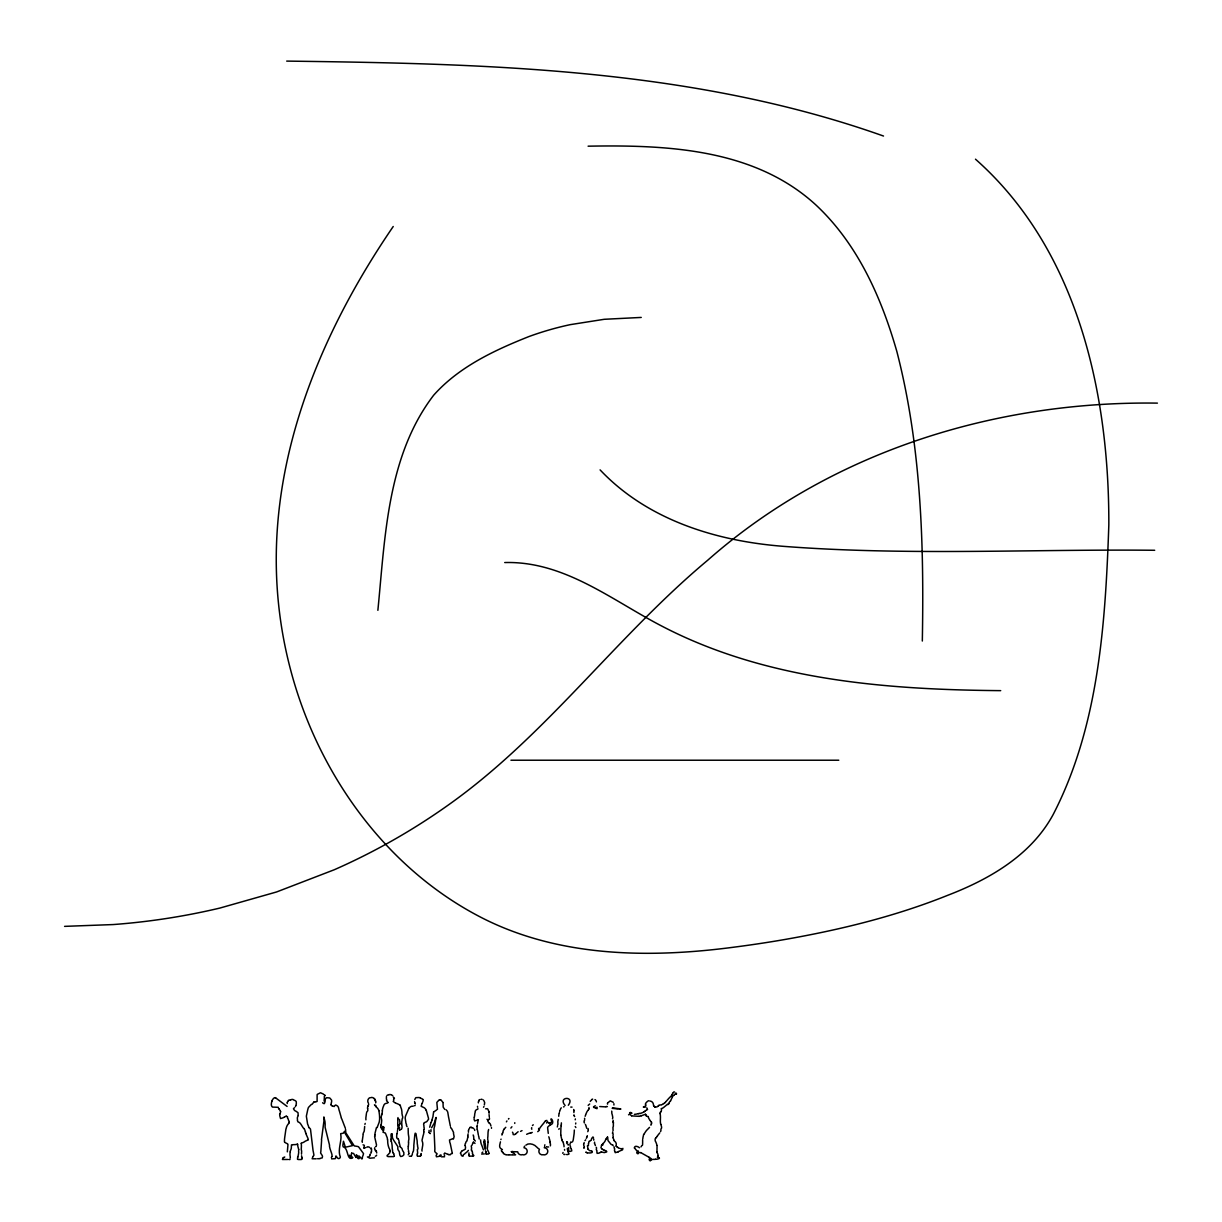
<?xml version="1.0" encoding="UTF-8"?>
<svg xmlns="http://www.w3.org/2000/svg" width="1222" height="1222" viewBox="0 0 1222 1222"><rect width="100%" height="100%" fill="white"/><g stroke="black" fill="none" stroke-linecap="round" stroke-linejoin="round"><path stroke-width="1.5" d="M469.095 1155.783L468.897 1154.973M468.958 1154.53L468.912 1153.721A4.919 4.919 0 0 1 468.927 1153.232L468.943 1152.926M583.627 1144.189L583.734 1145.075A2.856 2.856 0 0 0 584.009 1146.007M922.32 641.031C924.092 544.034 921.235 445.862 896.841 351.462C881.352 297.42 857.615 243.911 815.884 204.945C754.524 148.58 666.937 144.776 588.103 146.182M297.526 1159.418L297.526 1158.838A1.558 1.558 0 0 1 297.603 1158.196M430.954 1129.678L430.969 1129.831A1.65 1.65 0 0 1 430.755 1131.114L430.969 1131.725M301.987 1158.196L301.987 1158.135A2.032 2.032 0 0 1 301.88 1158.945L301.865 1158.93M676.56 1093.934L676.53 1093.782A5.85 5.85 0 0 0 675.888 1092.911L675.888 1092.896M450.185 1154.454L451.957 1153.446M489.09 1153.217L488.632 1151.995A2.169 2.169 0 0 1 488.189 1151.307L488.143 1151.032A3.559 3.559 0 0 0 487.777 1150.177L487.731 1150.146A1.741 1.741 0 0 1 487.425 1149.551M660.888 1128.914L660.934 1129.388A4.155 4.155 0 0 1 660.552 1131.603M289.11 1122.346L289.11 1122.27A2.062 2.062 0 0 1 288.866 1123.446M432.053 1120.07L431.229 1122.285M473.724 1139.209L474.35 1139.927M560.73 1134.978L560.898 1128.15A19.124 19.124 0 0 1 560.959 1127.432L561.142 1125.89M295.968 1105.207L296.427 1103.68M352.669 1157.646L351.264 1156.043L351.524 1153.339M382.043 1113.838L382.287 1112.035A8.585 8.585 0 0 0 382.349 1111.18L382.379 1110.706M641.718 1145.808L640.985 1146.893M468.423 1132.244L468.454 1130.564M474.029 1119.153L474.61 1120.696M487.99 1141.928L488.006 1141.149A8.386 8.386 0 0 0 487.975 1140.447A2.566 2.566 0 0 0 487.822 1139.744L487.761 1139.591M386.748 1099.663L386.732 1099.739A1.543 1.543 0 0 0 386.61 1100.762M650.959 1125.218L650.975 1124.851A1.894 1.894 0 0 1 651.189 1123.98M383.509 1127.753L383.509 1127.646A5.881 5.881 0 0 0 383.494 1127.081M487.975 1142.28L487.96 1143.059A14.756 14.756 0 0 1 487.883 1143.853L487.349 1148.665M562.762 1153.339L563.052 1152.514M301.513 1154.148L301.62 1151.491M550.45 1143.792L550.496 1144.403M568.734 1153.828L568.429 1152.59M383.479 1126.699L383.968 1127.677A5.866 5.866 0 0 0 383.861 1128.196L383.815 1128.807A8.661 8.661 0 0 1 383.341 1131.144A1.833 1.833 0 0 0 383.158 1132.259M443.998 1153.965L444.64 1153.278M502.639 1132.748L503.311 1130.762M501.937 1135.07L501.952 1134.642A1.634 1.634 0 0 1 502.242 1133.604M619.035 1108.675L612.497 1107.926M396.615 1136.613L396.814 1134.551A3.758 3.758 0 0 1 396.845 1133.97M649.508 1127.387L648.011 1128.945A21.629 21.629 0 0 0 645.98 1131.114L645.751 1131.48A31.405 31.405 0 0 0 644.697 1133.084L644.193 1133.894M584.299 1146.908L584.299 1146.878A5.194 5.194 0 0 0 584.299 1147.58M406.468 1124.882L406.452 1124.668A1.802 1.802 0 0 0 406.346 1124.087A5.148 5.148 0 0 1 405.887 1122.881A10.708 10.708 0 0 1 405.811 1122.193L405.796 1122.025A9.012 9.012 0 0 0 405.643 1121.139L405.185 1118.115A8.142 8.142 0 0 1 405.796 1115.442L408.866 1108.339M398.555 1128.334L398.815 1127.005A2.887 2.887 0 0 0 398.83 1126.256L399.014 1125.493M324.395 1096.439L325.021 1095.492M441.386 1155.202L440.394 1155.172M363.087 1135.192L362.247 1140.89M370.19 1154.118L370.19 1154.148A2.169 2.169 0 0 1 370.083 1154.744L370.052 1154.729M377.873 610.328C385.113 537.298 387.145 455.989 433.673 395.21C458.846 366.906 494.238 350.332 528.851 336.585A305.851 305.851 0 0 1 570.231 324.655L604.279 319.293L641.245 317.43M344.558 1131.282L343.535 1132.886A4.262 4.262 0 0 1 343.183 1133.237L340.694 1133.649L340.953 1136.277A2.123 2.123 0 0 0 341.045 1136.949C340.831 1143.593 337.761 1150.956 340.327 1156.883A2.902 2.902 0 0 1 340.113 1157.799C336.905 1161.297 335.79 1151.903 335.607 1158.212M397.624 1129.464L397.639 1129.388A5.331 5.331 0 0 0 397.654 1128.67L397.654 1128.67M613.383 1122.942L613.368 1123.003A7.225 7.225 0 0 0 613.337 1123.69L613.352 1125.493A2.475 2.475 0 0 1 612.955 1127.188L613.077 1130.717M397.456 1130.625L397.425 1130.854A3.055 3.055 0 0 0 397.44 1131.603M569.956 1143.899L569.926 1144.281A7.408 7.408 0 0 0 570.078 1145.442A2.536 2.536 0 0 0 570.231 1145.976A3.498 3.498 0 0 1 570.552 1147.122A2.856 2.856 0 0 0 571.132 1148.817L571.254 1148.894M618.286 1151.598L622.563 1149.856L622.899 1148.344M472.471 1153.828L472.471 1152.438A7.378 7.378 0 0 0 472.364 1151.827M381.218 1124.622L381.203 1124.698A4.155 4.155 0 0 1 381.34 1123.935L381.661 1121.002A33.254 33.254 0 0 1 381.692 1120.1L381.31 1118.191M367.028 1147.091L367.043 1146.939A3.559 3.559 0 0 1 368.998 1147.061L369.624 1147.458M298.107 1115.839L298.076 1116.022A1.665 1.665 0 0 1 297.801 1116.541L297.771 1116.587A3.147 3.147 0 0 0 297.358 1118.39L297.481 1119.81A2.047 2.047 0 0 1 297.389 1120.467L297.969 1121.903A5.743 5.743 0 0 1 298.81 1122.239L299.268 1122.468A3.101 3.101 0 0 1 299.97 1123.018L300.872 1124.148A33.284 33.284 0 0 1 301.635 1125.37L303.071 1127.646A7.271 7.271 0 0 0 303.759 1128.425L303.988 1128.654M638.648 1152.972C638.006 1155.416 634.966 1151.506 638.144 1151.735M642.803 1138.889L642.833 1138.522A12.923 12.923 0 0 1 643.154 1136.659L643.291 1136.155A6.645 6.645 0 0 0 643.444 1135.391L643.459 1135.314A2.047 2.047 0 0 1 643.795 1134.352L643.872 1134.337M564.014 1146.755L564.029 1146.542A4.384 4.384 0 0 0 563.907 1145.274L563.128 1142.005M393.56 1099.769L393.744 1100.594M341.274 1117.656L339.548 1111.562A28.228 28.228 0 0 1 339.12 1110.248L338.769 1108.797A5.606 5.606 0 0 1 338.647 1108.232L338.586 1107.987A3.972 3.972 0 0 0 338.311 1107.193A2.734 2.734 0 0 0 337.99 1106.643L337.791 1106.384A3.712 3.712 0 0 0 337.394 1105.91L335.806 1105.024A2.612 2.612 0 0 0 335.195 1105.268L334.11 1106.536A7.974 7.974 0 0 0 333.132 1106.154A11.365 11.365 0 0 0 332.628 1106.002L332.445 1105.956M290.149 1158.196L290.225 1157.921A3.574 3.574 0 0 0 290.164 1156.318L290.164 1156.165A8.264 8.264 0 0 1 290.24 1152.27L290.301 1151.964M399.655 1127.478L398.662 1128.532M408.285 1146.267L408.423 1145.136A15.443 15.443 0 0 0 408.56 1143.028L408.53 1142.264M561.356 1124.209L561.356 1122.85M561.326 1124.515L561.173 1125.752M331.025 1104.23L331.376 1102.763M594.579 1142.142L594.488 1143.578M465.475 1149.062L464.604 1149.505A2.963 2.963 0 0 1 463.978 1149.933L462.038 1150.91M363.026 1134.337L363.102 1133.833A3.086 3.086 0 0 1 363.362 1132.977L363.728 1132.259A14.863 14.863 0 0 0 364.263 1130.961L364.675 1126.455M422.048 1151.109L421.865 1149.826A4.689 4.689 0 0 0 422.155 1148.787L422.384 1147.29A28.488 28.488 0 0 1 422.491 1146.603L422.583 1146.175A9.577 9.577 0 0 0 422.613 1142.417L422.094 1140.783A5.698 5.698 0 0 1 422.064 1140.05L423.118 1135.62A10.754 10.754 0 0 0 423.835 1131.923M474.503 1116.251L474.335 1117.183M391.116 1139.103L391.086 1139.332A4.613 4.613 0 0 0 391.132 1141.195M364.003 1147.58L364.37 1145.365L363.071 1144.831M477.588 1123.446L477.787 1122.208A15.794 15.794 0 0 1 478.077 1120.895L478.138 1120.681M575.379 1118.94L575.211 1119.81M661.56 1128.181L661.576 1128.043A6.293 6.293 0 0 0 661.423 1126.317L661.362 1126.073A23.951 23.951 0 0 0 661.071 1125.034L660.858 1124.362M588.79 1143.059L588.805 1142.662A3.773 3.773 0 0 1 589.096 1141.256M382.012 1114.174L380.989 1117.336M561.265 1107.835L560.409 1109.102A2.2 2.2 0 0 1 560.226 1109.836L560.027 1110.126M475.343 1111.394L475.312 1111.592A8.6 8.6 0 0 1 475.114 1112.494L474.93 1113.105A9.211 9.211 0 0 0 474.686 1114.632L474.625 1115.197A13.702 13.702 0 0 1 474.564 1115.808M351.585 1153.003L353.616 1153.492L355.342 1156.455M358.871 1155.844L359.665 1156.852M489.487 1119.077L489.411 1117.977M500.455 1141.837L499.844 1144.479A7.622 7.622 0 0 0 499.661 1146.175A3.101 3.101 0 0 0 501.005 1148.711A4.002 4.002 0 0 0 502.395 1149.597L501.662 1149.627M381.142 1125.157L381.157 1125.111A3.192 3.192 0 0 1 381.035 1125.615L381.004 1125.691A2.398 2.398 0 0 0 380.76 1127.02M371.427 1151.552L371.305 1152.27M489.044 1113.288L489.09 1113.043A2.918 2.918 0 0 0 489.09 1112.112M368.662 1104.077L368.494 1104.932A4.873 4.873 0 0 1 368.265 1105.635L368.082 1106.017M393.728 1153.736L392.965 1152.804M467.736 1137.499L467.675 1137.774A6.446 6.446 0 0 1 467.384 1138.904L466.941 1141.058M364.935 1124.393L364.996 1124.133A4.14 4.14 0 0 1 365.195 1123.461L365.225 1123.4M397.135 1132.733L397.089 1132.947A9.165 9.165 0 0 1 396.936 1133.649L396.921 1133.695M473.571 1135.941L473.143 1134.994M412.7 1152.682L412.868 1151.964A1.604 1.604 0 0 0 413.173 1151.582L413.403 1151.032A5.499 5.499 0 0 0 413.555 1150.284L413.846 1146.755A8.172 8.172 0 0 0 413.8 1145.594L414.823 1134.719A13.534 13.534 0 0 0 415.083 1133.756A19.124 19.124 0 0 1 415.22 1133.176L415.923 1133.573A8.478 8.478 0 0 1 416.152 1134.535A7.363 7.363 0 0 1 416.259 1135.543L416.839 1139.148A12.205 12.205 0 0 1 417.191 1141.867L417.237 1143.288A7.897 7.897 0 0 0 417.328 1144.036L417.42 1144.617A10.54 10.54 0 0 1 417.573 1145.564L417.588 1145.915A10.158 10.158 0 0 0 417.634 1146.435A3.559 3.559 0 0 0 417.741 1146.954L418 1147.993A1.711 1.711 0 0 1 417.71 1149.199L417.588 1149.352M374.742 1147.733L374.574 1148.634A11.41 11.41 0 0 0 375.368 1150.589L375.414 1150.62M435.597 1118.542L434.665 1122.086A9.333 9.333 0 0 0 434.36 1122.758A3.758 3.758 0 0 0 434.177 1123.323L431.58 1127.769M559.218 1128.486L558.836 1129.357M324.838 1101.938L324.792 1102.916M298.168 1115.304L298.015 1112.677L296.03 1111.241A4.689 4.689 0 0 1 294.991 1110.752A10.509 10.509 0 0 1 294.258 1110.05L293.463 1108.751L294.441 1107.728M587.064 1136.567L587.079 1136.506A4.43 4.43 0 0 1 587.263 1135.834L587.339 1135.681M322.608 1102.748L323.463 1103.466M421.086 1155.386L420.337 1156.18M400.22 1146.511L399.563 1144.098A8.447 8.447 0 0 1 399.395 1143.181L399.35 1142.891M488.479 1130.228L488.495 1130.182A4.72 4.72 0 0 0 488.601 1129.479M453.362 1138.996L453.729 1138.156A7.149 7.149 0 0 0 453.866 1137.636L454.141 1136.368A2.933 2.933 0 0 0 453.927 1135.696L453.499 1133.405A36.186 36.186 0 0 0 453.545 1132.427L451.605 1128.578M397.837 1118.833L397.868 1118.665A3.513 3.513 0 0 0 397.96 1117.672L397.929 1117.58M474.121 1118.054L474.304 1117.29M503.403 1130.319L504.09 1129.296M429.716 1127.219L430.343 1124.897A7.439 7.439 0 0 1 430.572 1123.95L431.152 1122.468M642.451 1145.258L642.497 1145.09A8.34 8.34 0 0 0 642.619 1143.624L642.65 1141.226A26.747 26.747 0 0 0 642.635 1140.6L642.604 1139.882M488.403 1130.533L488.265 1131.053A7.546 7.546 0 0 0 488.052 1132.366L487.899 1136.216A11.441 11.441 0 0 1 487.822 1136.857L487.777 1137.178A4.308 4.308 0 0 0 487.746 1138.033L487.777 1138.507M532.456 1125.523L533.235 1124.79M477.466 1106.338L477.649 1107.269M468.515 1130.396L468.53 1130.289A8.539 8.539 0 0 1 468.759 1129.647L468.881 1129.327A8.493 8.493 0 0 0 469.019 1128.884L469.676 1128.349M331.33 1157.677L331.895 1156.638M484.355 1104.932L484.508 1103.573A1.696 1.696 0 0 0 484.645 1102.534A2.123 2.123 0 0 1 484.447 1101.984L484.156 1101.221A4.628 4.628 0 0 1 483.897 1100.823L483.897 1100.823A3.422 3.422 0 0 0 483.27 1099.983L483.133 1099.892M546.662 1123.049L546.677 1122.987A2.505 2.505 0 0 1 547.181 1121.979L547.624 1121.735M271.849 1101.312L271.727 1101.755A12.617 12.617 0 0 0 271.315 1104.627L271.391 1105.116A2.979 2.979 0 0 0 272.491 1107.086L278.295 1107.3M453.087 1138.568L449.497 1140.004L449.757 1142.142A4.124 4.124 0 0 0 450.2 1143.303L452.354 1153.492M539.895 1128.227L540.216 1127.555A24.776 24.776 0 0 1 540.674 1126.944L542.476 1124.637A12.388 12.388 0 0 1 543.087 1123.919L543.148 1123.873A6.034 6.034 0 0 0 543.729 1123.155A4.919 4.919 0 0 1 544.202 1122.514L545.333 1120.925M477.359 1125.08L477.39 1125.004A5.407 5.407 0 0 0 477.13 1126.44M428.983 1132.198L428.998 1132.152A8.661 8.661 0 0 0 429.075 1130.671L429.09 1130.411M313.076 1156.394L312.129 1158.762L316.208 1158.807M575.654 1123.965L575.715 1123.476A1.741 1.741 0 0 1 575.791 1122.987M282.603 1158.227L283.504 1157.478M612.497 1118.695L612.573 1118.451A3.101 3.101 0 0 0 612.757 1117.198L612.421 1115.533A9.302 9.302 0 0 0 612.176 1114.525L611.993 1113.929A4.048 4.048 0 0 1 611.779 1112.371L611.825 1112.295A2.475 2.475 0 0 0 611.672 1111.119M417.389 1153.828L417.466 1153.583A3.009 3.009 0 0 0 417.634 1152.881L417.344 1149.673M301.788 1159.143L301.376 1159.495A7.393 7.393 0 0 1 300.765 1159.525L298.321 1159.541M606.158 1139.209L606.249 1138.95A4.094 4.094 0 0 1 607.517 1137.025M483.943 1106.567L483.53 1107.254M550.419 1144.708L550.419 1145.854M674.422 1094.881L672.757 1096.103M588.424 1143.395L588.424 1145.151M421.269 1105.895L421.407 1105.498A5.759 5.759 0 0 0 421.636 1104.703L421.682 1104.459A4.659 4.659 0 0 1 421.85 1103.817M278.433 1108.155L278.967 1108.98M319.965 1158.685L317.552 1158.731M472.868 1143.12L473.25 1142.173M587.767 1131.694L587.965 1131.221A3.055 3.055 0 0 0 588.225 1130.213M613.872 1103.665L613.933 1105.009M468.393 1150.376L467.14 1151.827A10.479 10.479 0 0 0 466.514 1152.285L465.888 1152.789A7.561 7.561 0 0 0 465.17 1153.385L464.375 1154.133A2.245 2.245 0 0 1 463.871 1154.393L463.275 1154.805M325.556 1098.807L326.259 1097.875A2.597 2.597 0 0 0 326.717 1097.707L329.436 1097.936A2.2 2.2 0 0 1 329.94 1098.15L331.483 1099.968A3.376 3.376 0 0 1 331.636 1100.64A6.843 6.843 0 0 1 331.498 1102.397M287.903 1101.282L287.949 1101.19A3.131 3.131 0 0 1 288.652 1100.212L289.889 1100.09M601.01 1147.107L600.918 1147.259A4.552 4.552 0 0 0 602.095 1149.199M471.341 1150.024L471.539 1148.39A3.299 3.299 0 0 0 471.539 1147.534L471.371 1146.74A6.538 6.538 0 0 1 471.264 1145.9M423.774 1123.537L423.622 1124.744A5.102 5.102 0 0 0 423.897 1125.386L423.958 1127.31A2.581 2.581 0 0 1 424.233 1127.952L424.034 1129.54M559.309 1112.952L559.325 1112.906A4.812 4.812 0 0 0 559.004 1114.128A8.417 8.417 0 0 0 558.76 1116.297M538.52 1129.036L538.597 1128.884A1.68 1.68 0 0 0 538.78 1128.334M671.779 1095.309L670.893 1096.348M588.057 1129.586L588.149 1128.532M672.451 1096.806L672.497 1096.714A22.088 22.088 0 0 0 671.993 1097.83L670.527 1100.854M504.38 1128.899L504.396 1128.868A1.619 1.619 0 0 1 504.121 1129.327M557.522 1125.37L557.538 1125.34A4.552 4.552 0 0 0 557.874 1124.469A5.514 5.514 0 0 0 557.904 1123.308L557.858 1122.59A4.613 4.613 0 0 1 557.874 1121.246L558.164 1119.932A2.169 2.169 0 0 0 558.21 1119.383M367.41 1156.913L369.823 1158.181A5.728 5.728 0 0 0 370.862 1158.151L371.289 1158.074A10.265 10.265 0 0 1 371.763 1158.013L374.497 1157.814M375.643 1102.855L375.673 1102.809A2.001 2.001 0 0 0 375.505 1100.915M422.048 1103.39L422.216 1103.099A1.894 1.894 0 0 0 422.583 1102.061M665.364 1102.443L664.401 1103.206M489.38 1119.337L488.204 1119.871M295.373 1106.689L295.556 1106.307A1.68 1.68 0 0 1 295.831 1105.65M485.714 1153.95L485.852 1153.461A3.009 3.009 0 0 0 485.898 1152.758L485.791 1152.178M584.177 1147.687L584.162 1147.718A1.573 1.573 0 0 1 583.795 1148.237M672.528 1093.705L672.36 1093.98A12.8 12.8 0 0 0 672.039 1094.545A2.52 2.52 0 0 0 671.825 1095.141M287.75 1101.572L287.231 1102.366M399.869 1123.935L399.67 1124.194A2.597 2.597 0 0 0 399.151 1124.958M320.103 1158.38L322.226 1157.876L322.486 1156.531A4.155 4.155 0 0 0 322.226 1155.523L320.622 1153.049A6.645 6.645 0 0 1 320.836 1151.674L321.615 1140.187A2.352 2.352 0 0 1 321.478 1139.729L323.876 1121.491A3.254 3.254 0 0 0 324.013 1120.589L323.845 1116.939L324.976 1121.643A58.687 58.687 0 0 1 325.159 1124.515L325.083 1126.806A3.086 3.086 0 0 0 325.189 1127.601L329.573 1145.35A2.047 2.047 0 0 0 329.528 1146.511C330.001 1150.116 332.231 1153.431 332.109 1156.287M362.903 1155.905L363.545 1153.644L358.489 1146.725A9.104 9.104 0 0 0 357.771 1146.511L356.06 1146.205A7.149 7.149 0 0 0 355.495 1146.114A16.436 16.436 0 0 1 354.792 1146.022A12.984 12.984 0 0 1 354.243 1145.931L345.826 1132.763L345.536 1129.265M324.823 1100.442L324.884 1101.496M629.269 1114.556L628.551 1114.785M393.224 226.498C323.54 328.351 272.216 448.825 276.508 574.264A430.251 430.251 0 0 0 290.378 668.984C317.735 773.725 386.61 870.171 484.554 919.158C561.585 957.406 650.639 958.201 734.178 947.142A1181.705 1181.705 0 0 0 781.881 940.008C838.429 930.232 894.596 916.668 947.936 895.222C989.667 879.137 1031.185 855.14 1053.165 814.539C1098.929 725.944 1105.421 622.869 1108.828 524.971C1109.209 393.392 1077.972 249.914 975.477 159.181M510.888 1128.089L511.193 1127.631A2.979 2.979 0 0 1 511.942 1126.806M568.322 1105.268C575.394 1095.691 557.369 1096.516 565.114 1105.482M505.771 1127.31L504.579 1128.578M588.149 1105.375L589.691 1104.016M472.67 1143.502L472.043 1145.182M572.385 1141.959L572.415 1141.913A7.133 7.133 0 0 0 573.317 1139.362L574.004 1134.52A26.319 26.319 0 0 0 574.172 1132.931L574.279 1131.312A16.466 16.466 0 0 0 574.309 1130.274L574.309 1130.029M657.176 1136.353L658.291 1134.703A5.255 5.255 0 0 1 658.841 1134.062A3.926 3.926 0 0 0 659.483 1133.252L659.697 1132.916M324.105 1101.083L324.349 1097.799A6.981 6.981 0 0 1 324.365 1096.882M424.049 1122.865L425.592 1122.086A8.86 8.86 0 0 0 426.05 1121.964L426.341 1121.857A2.123 2.123 0 0 0 426.814 1121.567L428.601 1119.153L428.326 1117.595A5.194 5.194 0 0 1 428.143 1117.015L426.677 1111.715A27.342 27.342 0 0 0 426.447 1110.92L426.264 1110.386M588.133 1110.111L589.08 1108.782M668.678 1103.359L669.091 1102.718A6.92 6.92 0 0 1 669.824 1101.664L669.931 1101.587A5.025 5.025 0 0 0 670.542 1100.854M377.124 1127.601L379.049 1122.575A9.547 9.547 0 0 0 379.339 1121.414A16.344 16.344 0 0 0 379.462 1120.528L379.538 1119.963A17.001 17.001 0 0 0 379.614 1117.656L379.507 1115.472A18.437 18.437 0 0 0 379.385 1114.159L379.171 1112.616A11.487 11.487 0 0 1 379.019 1110.997M593.785 1139.225L593.739 1140.141M508.856 1118.542L508.871 1118.512A1.65 1.65 0 0 1 508.444 1118.94L508.428 1118.924M399.609 1129.296L399.457 1130.151M545.623 1120.711L546.967 1120.437M591.692 1099.754L591.616 1099.861A3.788 3.788 0 0 1 590.959 1100.564A2.795 2.795 0 0 0 590.257 1101.404M313.321 1156.058L313.58 1155.722A6.202 6.202 0 0 0 313.947 1155.141L313.229 1151.307A4.796 4.796 0 0 1 313.046 1150.498L310.602 1130.106A23.844 23.844 0 0 1 310.449 1129.082L309.899 1128.349A5.591 5.591 0 0 1 309.197 1127.967L308.815 1127.524M661.01 1111.76L661.133 1111.531A4.155 4.155 0 0 0 661.408 1110.386A6.141 6.141 0 0 0 661.453 1109.347L661.362 1108.843M587.843 1110.508L587.599 1110.813A7.683 7.683 0 0 0 586.606 1112.494L586.056 1113.761A4.078 4.078 0 0 1 585.766 1114.311M657.558 1156.959L657.604 1156.898A1.787 1.787 0 0 0 658.184 1155.813M386.442 1096.455L386.381 1099.158M608.098 1102.595L610.267 1100.885L613.307 1102.32M435.628 1118.42L436.101 1117.458L434.635 1126.256A13.579 13.579 0 0 0 433.993 1128.884L434.879 1148.604A17.215 17.215 0 0 1 434.818 1149.81C433.581 1153.11 438.897 1153.415 436.544 1154.469M335.286 1158.67L331.62 1158.884M570.384 1142.891L570.46 1142.814A1.772 1.772 0 0 0 570.811 1141.913L571.377 1142.417M656.153 1137.636L655.847 1137.987A6.95 6.95 0 0 0 655.114 1138.98L655.221 1140.936A11.792 11.792 0 0 1 656.535 1143.884A4.842 4.842 0 0 1 656.81 1144.922L656.825 1145.228M584.971 1140.63L585.216 1140.386A3.559 3.559 0 0 0 585.689 1139.821M387.053 1095.416L388.184 1094.851M423.179 1101.083L422.98 1099.693M313.886 1101.984L315.704 1101.725M586.27 1138.278L586.331 1138.217A2.872 2.872 0 0 0 587.018 1136.888M518.082 1131.709L517.838 1131.984A2.75 2.75 0 0 1 517.318 1132.473L517.105 1132.626A3.055 3.055 0 0 0 516.417 1133.191L516.326 1133.344A2.352 2.352 0 0 1 515.44 1134.077M393.881 1098.532L393.973 1098.441A2.627 2.627 0 0 0 393.621 1099.479M382.654 1126.47L382.455 1126.653A3.972 3.972 0 0 0 382.257 1127.57L382.364 1128.303M362.277 1158.7L362.476 1156.577M401.274 1129.113L401.183 1129.189A5.667 5.667 0 0 1 400.679 1129.525L399.64 1130.151M389.818 1094.484L390.796 1094.637M675.262 1093.98L675.048 1094.118A1.986 1.986 0 0 0 674.452 1094.607M661.331 1108.675L662.08 1108.323A16.039 16.039 0 0 0 662.92 1107.942A3.88 3.88 0 0 0 663.439 1107.621L665.807 1105.681A38.294 38.294 0 0 0 666.448 1105.131L666.891 1104.734A4.109 4.109 0 0 1 667.548 1104.184M537.741 1131.664L538.826 1130.701A10.158 10.158 0 0 0 539.482 1130.06A12.312 12.312 0 0 0 539.314 1129.571L539.207 1129.097M673.353 1092.56L673.414 1092.499A3.055 3.055 0 0 0 672.879 1093.003M506.901 1120.956L506.427 1121.857M286.04 1116.098L285.979 1116.144A4.521 4.521 0 0 1 285.23 1116.633L284.543 1117.015M433.657 1111.73L433.062 1115.655A7.943 7.943 0 0 0 433.062 1116.221L432.878 1116.923A5.591 5.591 0 0 1 432.664 1117.565A2.933 2.933 0 0 0 432.466 1118.176L432.328 1118.833A2.902 2.902 0 0 1 432.069 1119.78M434.207 1111.623L436.651 1109.973M525.872 1145.151C528.668 1142.509 534.35 1144.189 536.58 1146.954A3.987 3.987 0 0 1 537.543 1147.886L539.452 1149.322A3.559 3.559 0 0 0 543.316 1154.759A3.559 3.559 0 0 0 547.746 1151.781A3.559 3.559 0 0 0 544.248 1147.748A1.711 1.711 0 0 0 544.615 1146.755L544.584 1146.648M591.738 1138.889L592.074 1137.804A1.68 1.68 0 0 0 592.838 1137.086M645.247 1110.966L645.43 1110.829A7.393 7.393 0 0 1 646.209 1110.279L646.301 1110.248M658.444 1105.818L658.032 1106.139A4.506 4.506 0 0 1 656.856 1106.888L655.909 1107.056A3.391 3.391 0 0 1 655.038 1107.163M612.619 1133.054L612.757 1132.534A5.438 5.438 0 0 0 612.665 1131.969M461.687 1151.216L460.358 1153.201M549.885 1125.004L547.563 1127.341M301.269 1143.212L301.895 1142.967A11.945 11.945 0 0 0 303.973 1142.081L304.843 1141.47A8.921 8.921 0 0 1 305.989 1140.859L306.875 1140.462A13.167 13.167 0 0 0 307.562 1140.111L307.791 1139.989M466.285 1141.44L465.735 1142.585A2.123 2.123 0 0 1 465.154 1143.914L464.986 1145.289M676.117 1094.27L675.415 1094.072M313.733 1102.183L312.221 1104.169A5.759 5.759 0 0 0 311.243 1104.551L308.54 1107.346A4.995 4.995 0 0 0 308.112 1108.4L307.623 1110.187A17.643 17.643 0 0 1 307.425 1111.195L306.478 1115.564A9.241 9.241 0 0 0 306.371 1116.297L307.577 1123.98A17.795 17.795 0 0 0 308.143 1125.279L308.769 1127.188M605.944 1106.888L599.742 1106.536M479.681 1099.571L479.528 1099.678A1.711 1.711 0 0 0 478.642 1100.716M646.621 1110.034L646.682 1109.988A2.215 2.215 0 0 1 647.553 1109.561M480.949 1099.342L481.987 1099.281M550.083 1125.004C556.041 1123.568 550.083 1115.992 551.03 1120.009A4.903 4.903 0 0 1 551.458 1120.269L551.825 1121.307A4.613 4.613 0 0 1 550.083 1123.232M616.224 1144.311L616.224 1143.502A3.361 3.361 0 0 1 615.995 1143.028L615.934 1142.845A3.422 3.422 0 0 0 614.956 1141.44L614.88 1141.455A2.307 2.307 0 0 1 613.918 1140.309M477.42 1109.209L477.603 1109.102A3.742 3.742 0 0 1 478.077 1108.843M297.557 1144.189L297.542 1144.204A4.369 4.369 0 0 1 296.824 1144.388M662.691 1104.214L662.553 1104.306A6.492 6.492 0 0 1 661.881 1104.673M664.294 1103.267L663.21 1103.909M477.115 1109.408L476.366 1109.836A2.169 2.169 0 0 0 475.343 1110.966M389.619 1094.637L388.611 1094.698M477.497 1120.131L474.93 1120.803M643.857 1112.035L643.688 1112.112A7.149 7.149 0 0 1 642.741 1112.555L641.871 1112.875A6.095 6.095 0 0 0 641.168 1113.181A2.383 2.383 0 0 1 639.977 1113.471M640.542 1152.652L639.534 1152.499M645.43 1114.235L645.277 1114.296A6.064 6.064 0 0 1 644.574 1114.586L641.351 1115.762M522.023 1130.625L521.886 1130.686A4.308 4.308 0 0 0 521.229 1131.007L521.152 1131.053A6.232 6.232 0 0 1 520.557 1131.389M651.219 1159.647L653.296 1159.357A8.035 8.035 0 0 0 654.488 1159.388A6.599 6.599 0 0 1 654.977 1159.342L655.542 1159.327M514.447 1134.719L515.424 1134.047M531.356 1132.748L531.478 1132.687A2.322 2.322 0 0 1 532.212 1132.458L532.257 1132.488M283.962 1117.29L283.962 1117.29A7.179 7.179 0 0 0 283 1117.809L280.541 1118.558L279.746 1115.717A3.559 3.559 0 0 0 279.731 1115.09A1.94 1.94 0 0 1 279.762 1114.113M482.003 1152.636L482.048 1152.621A1.986 1.986 0 0 0 482.797 1152.056M387.909 1102.824L387.802 1102.87A8.08 8.08 0 0 1 386.87 1103.191L385.51 1103.542A3.07 3.07 0 0 0 384.044 1104.825L383.036 1107.361A13.931 13.931 0 0 0 382.333 1110.706M370.48 1097.753L371.32 1097.493M411.463 1156.18L412.288 1154.591A3.437 3.437 0 0 1 412.41 1153.522M564.167 1106.674L563.495 1106.933M599.895 1152.835L599.59 1152.896A7.592 7.592 0 0 0 598.994 1153.033L597.94 1153.369M585.735 1152.193L585.842 1152.163A1.573 1.573 0 0 1 586.453 1152.438M383.005 1130.106L382.868 1130.06A7.531 7.531 0 0 1 381.951 1129.403L380.943 1127.494M287.659 1159.464L282.419 1159.495M603.515 1149.948L604.355 1149.902M638.403 1113.639L637.395 1113.884A15.382 15.382 0 0 1 635.486 1114.235L634.386 1114.357M473.036 1156.104L473.861 1155.584L472.578 1154.087M564.931 1154.393L565.007 1154.378A2.826 2.826 0 0 1 563.953 1154.454L563.8 1154.423M601.224 1152.224L601.957 1152.025A18.742 18.742 0 0 0 603.194 1152.377L603.867 1152.499A3.422 3.422 0 0 0 604.951 1152.514M601.27 1152.209L601.316 1152.193A3.727 3.727 0 0 1 600.292 1152.331L600.292 1152.315M643.52 1106.888L645.888 1105.91L645.705 1104.413M484.34 1153.904L481.651 1154.057M661.316 1104.841L660.903 1104.902A6.049 6.049 0 0 0 658.841 1105.345M413.128 1106.2L411.738 1106.292A2.001 2.001 0 0 0 411.203 1106.414L410.424 1106.857A6.66 6.66 0 0 0 408.805 1108.293M445.007 1153.171L447.817 1154.316M616.774 1152.315L617.37 1152.193A1.634 1.634 0 0 0 618.439 1151.781M415.144 1105.528L414.991 1105.574A9.73 9.73 0 0 0 414.273 1105.711M548.113 1122.514L548.968 1123.064M616.27 1152.422L615.796 1152.499A3.574 3.574 0 0 0 615.262 1152.697L614.712 1151.277M648.714 1100.732L648.47 1100.793A4.98 4.98 0 0 0 647.232 1101.633L646.942 1101.893A4.537 4.537 0 0 0 645.338 1104.337M660.827 1111.806L659.926 1112.662A8.417 8.417 0 0 0 660.033 1113.273L660.109 1113.654M296.824 1144.403L296.427 1144.464A18.498 18.498 0 0 1 294.869 1144.617L292.73 1144.693M511.972 1151.582L512.323 1151.521A1.711 1.711 0 0 1 512.766 1151.475M439.798 1099.8L440.424 1099.693M630.124 1112.432L631.01 1112.6M587.263 1146.068L588.5 1145.488M475.007 1143.425L473.571 1142.127M530.333 1133.054L530.394 1133.038A2.872 2.872 0 0 0 531.005 1132.916M550.007 1123.125L549.182 1123.049M351.524 1157.906L352.593 1157.784M355.709 1157.463C358.535 1157.967 354.38 1152.163 357.572 1156.119C356.03 1158.655 360.505 1159.907 358.932 1157.326M471.493 1150.223L471.768 1150.33A10.036 10.036 0 0 0 472.089 1151.109L472.272 1151.536M440.027 1155.233L439.966 1156.104M287.323 1151.857L287.964 1144.724M370.48 1148.39L370.556 1148.39A1.94 1.94 0 0 0 371.06 1148.344M469.217 1156.134L472.089 1156.104A10.815 10.815 0 0 1 472.777 1156.119M1157.417 403.123C995.151 400.816 830.471 451.819 707.752 560.195C616.636 636.234 546.601 735.033 449.482 804.183A646.453 646.453 0 0 1 334.248 869.759L276.554 891.968L219.929 908.053A680.761 680.761 0 0 1 113.111 924.565L64.583 926.368M645.185 1107.285L643.383 1107.132M638.999 1116.282L638.923 1116.282A13.778 13.778 0 0 1 638.22 1116.282L633.561 1116.007A4.216 4.216 0 0 0 632.981 1116.007L632.843 1116.007A3.773 3.773 0 0 1 631.56 1115.747M292.409 1144.693L291.462 1144.922L291.31 1148.176A5.881 5.881 0 0 1 290.928 1149.49L290.683 1150.116A9.104 9.104 0 0 0 290.164 1151.766L290.225 1151.796M444.564 1156.791L441.371 1156.806M450.322 1125.951L448.856 1118.436A6.706 6.706 0 0 0 448.673 1117.611A3.605 3.605 0 0 1 448.52 1116.816L447.695 1111.852M1154.698 550.282C1031.124 549.029 907.259 555.842 783.882 546.371C716.657 541.239 647.553 520.144 600.094 469.89M511.499 1151.613L511.193 1151.613A10.693 10.693 0 0 0 514.523 1153.568M510.949 760.221L838.781 760.221M486.784 1154.057L488.342 1154.057A2.704 2.704 0 0 0 488.876 1153.69M409.309 1156.226L411.295 1156.226M417.863 1156.211L420.139 1156.211M393.805 1156.592L388.795 1156.608A13.931 13.931 0 0 1 388.031 1156.577L387.13 1156.134A2.856 2.856 0 0 1 387.099 1155.554L388.718 1154.026A2.016 2.016 0 0 1 389.589 1153.094L390.276 1151.445M290.026 1159.541L288.743 1159.525M509.177 1154.882L511.865 1154.912M286.696 61.1C486.952 63.712 692.782 68.279 883.521 136.039M508.642 1154.882L507.405 1154.866A2.383 2.383 0 0 1 505.939 1154.683M512.721 1154.912L514.936 1154.912A3.254 3.254 0 0 0 515.531 1154.866L515.608 1154.698M485.592 1108.782L485.653 1108.782A2.673 2.673 0 0 1 486.295 1108.843M471.875 1127.784L473.204 1128.135A1.741 1.741 0 0 1 473.662 1128.532L473.846 1128.731M439.355 1099.678L436.819 1102.427L437.476 1109.393M361.743 1158.853L360.032 1157.127M489.228 1123.155L488.769 1122.85A15.015 15.015 0 0 0 487.914 1121.2A2.505 2.505 0 0 1 487.654 1120.711L487.654 1120.681M449.131 1154.622L450.2 1154.775M1000.711 690.644C885.935 689.682 766.438 680.303 662.782 626.596C612.405 600.659 564.503 560.867 504.717 562.548M570.766 1107.071L572.018 1107.132M484.095 1139.897L484.554 1139.897A4.674 4.674 0 0 1 484.722 1140.89L484.752 1141.119M620.547 1109.148L619.218 1109.041M605.15 1150.482L606.387 1150.91M290.194 1100.212L291.859 1099.418A6.904 6.904 0 0 0 292.333 1099.418L293.143 1099.54M620.364 1148.604L620.929 1148.665A1.955 1.955 0 0 0 621.799 1148.665M617.675 1108.889L612.237 1108.354M601.56 1145.167L601.377 1146.099M619.203 1108.721L620.134 1108.858A11.227 11.227 0 0 1 620.608 1108.934L620.776 1108.965M391.346 1094.79L392.72 1095.645M332.002 1105.864L331.33 1105.406A5.942 5.942 0 0 1 331.009 1105.039L330.658 1104.627M640.74 1152.59L648.867 1157.173M394.859 1102.733L393.148 1101.358M440.806 1099.754L443.021 1102.473M587.247 1152.789L587.37 1152.804A10.479 10.479 0 0 0 588.24 1152.896L589.126 1152.957A6.507 6.507 0 0 0 592.181 1152.407L592.151 1151.613M392.109 1133.97L392.323 1134.535A4.72 4.72 0 0 0 392.247 1135.681L392.354 1136.872A9.73 9.73 0 0 0 392.461 1137.636A3.941 3.941 0 0 0 392.674 1138.369L393.423 1139.79A15.367 15.367 0 0 0 393.683 1140.218L397.425 1145.976A2.276 2.276 0 0 1 397.898 1146.786L397.837 1147.565A11.38 11.38 0 0 0 397.776 1148.161L397.929 1149.444A2.49 2.49 0 0 0 398.204 1150.039L398.555 1150.544A7.439 7.439 0 0 1 398.83 1150.925A4.521 4.521 0 0 1 399.533 1153.125L399.563 1153.476A8.004 8.004 0 0 0 399.777 1154.79A18.238 18.238 0 0 0 399.93 1155.416L400.709 1156.516L402.191 1156.195A4.308 4.308 0 0 0 403.902 1154.668L403.825 1153.996A6.232 6.232 0 0 0 403.749 1152.453M655.038 1107.132L654.045 1106.078M612.008 1144.785L611.978 1144.77A3.009 3.009 0 0 1 610.878 1144.128L608.22 1140.829A2.368 2.368 0 0 1 607.96 1140.187L607.624 1137.147M430.327 1133.573L430.358 1133.588A1.818 1.818 0 0 1 429.869 1133.268L429.105 1132.672M474.747 1140.202L475.343 1141.027M279.181 1109.011L280.541 1111.44M301.62 1150.819L301.559 1150.803A8.417 8.417 0 0 1 301.269 1149.306L301.406 1146.358A24.73 24.73 0 0 0 301.284 1143.823A7.974 7.974 0 0 0 301.223 1143.364M315.933 1101.77L317.109 1101.45L317.109 1094.851A3.834 3.834 0 0 1 317.308 1094.347L320.485 1092.774L323.234 1093.98M571.453 1149.276L571.774 1150.895L570.216 1151.368A5.499 5.499 0 0 1 569.635 1151.46M589.814 1150.803L590.348 1150.834A6.156 6.156 0 0 1 591.524 1150.773L592.135 1151.353M595.45 1105.879L595.068 1105.91A5.789 5.789 0 0 0 593.495 1106.979L593.831 1107.315M588.317 1149.23L588.928 1150.101M376.468 1127.524L375.139 1132.763A9.715 9.715 0 0 0 374.955 1134.612L374.986 1134.749M489.564 1123.217L489.991 1123.598A5.973 5.973 0 0 1 490.312 1124.164A9.348 9.348 0 0 1 490.77 1125.386L490.954 1126.027M451.178 1128.395L450.551 1127.173M287.72 1143.868L286.956 1143.532A11.915 11.915 0 0 1 285.597 1142.83L285.306 1142.646A10.127 10.127 0 0 0 284.818 1142.356L284.757 1142.31M631.56 1115.762L631.132 1115.396A3.223 3.223 0 0 0 630.796 1115.075L630.216 1114.571M420.475 1098.074L422.812 1099.204M630.552 1112.982L630.567 1113.196A1.634 1.634 0 0 0 629.498 1113.211M402.405 1150.177L403.535 1152.056M653.694 1105.941L653.556 1105.62A3.254 3.254 0 0 0 653.51 1104.81L653.465 1104.749M650.654 1158.884C647.675 1157.249 649.798 1163.145 651.158 1159.831M614.299 1148.023L614.04 1146.786M421.254 1106.277L421.361 1106.353A11.624 11.624 0 0 0 422.018 1106.72L424.126 1107.682A5.331 5.331 0 0 1 426.218 1110.401M276.019 1098.166L275.958 1098.135A2.062 2.062 0 0 0 275.408 1097.875M287.414 1116.816L286.91 1116.496A4.17 4.17 0 0 1 286.452 1116.175M446.122 1109.79L447.359 1111.241M617.706 1147.366L617.767 1147.412A1.787 1.787 0 0 1 617.202 1147M602.37 1149.169L603.301 1149.795M647.416 1109.332L646.774 1107.804M293.57 1099.8L293.922 1100.029A5.071 5.071 0 0 0 294.548 1100.35A5.682 5.682 0 0 1 295.587 1100.869L295.678 1100.976A1.787 1.787 0 0 1 296.274 1101.832A2.368 2.368 0 0 1 296.304 1102.427A5.499 5.499 0 0 0 296.274 1103.023L296.289 1103.115M276.279 1098.334L287.094 1106.429M586.468 1152.422L586.514 1152.468A2.123 2.123 0 0 0 587.247 1152.804M397.608 1138.705L397.41 1138.568A3.742 3.742 0 0 1 396.951 1138.217L396.631 1137.102M376.315 1107.101L376.529 1107.254A8.539 8.539 0 0 1 378.087 1108.965L379.034 1110.676M617.935 1147.519L618.149 1147.702A2.215 2.215 0 0 0 618.592 1148.1L618.943 1148.206A3.192 3.192 0 0 1 619.707 1148.39M638.464 1151.399L638.51 1151.429A1.864 1.864 0 0 0 637.976 1151.17A5.652 5.652 0 0 1 634.844 1148.145M399.64 1104.856L398.036 1104.031A23.814 23.814 0 0 0 396.432 1103.374A3.559 3.559 0 0 1 395.623 1103.023L395.592 1102.962M408.988 1153.171L408.881 1152.972A13.625 13.625 0 0 1 408.53 1151.277M383.479 1132.336L384.35 1132.718A9.776 9.776 0 0 1 385.297 1133.038L385.877 1134.215A27.862 27.862 0 0 0 386.824 1136.781A5.866 5.866 0 0 1 387.298 1138.125L387.496 1139.668M513.286 1134.764L513.118 1134.001A4.827 4.827 0 0 0 513.072 1133.283L512.476 1132.183M351.004 1157.478L350.515 1156.302M596.214 1147.275L596.489 1147.702A4.17 4.17 0 0 1 596.397 1148.94L596.397 1149.016A2.047 2.047 0 0 0 596.321 1149.658M323.891 1094.545L324.884 1095.172M613.123 1145.625L613.062 1145.518A6.614 6.614 0 0 1 612.894 1144.922M651.097 1121.872L650.99 1121.765A2.536 2.536 0 0 1 650.715 1121.368L650.455 1121.002M613.016 1121.949L613.047 1121.979A1.802 1.802 0 0 1 613.52 1122.957M650.975 1158.609L650.578 1158.273A33.742 33.742 0 0 0 648.867 1157.173M589.187 1108.644L588.943 1107.453M486.478 1153.873L486.173 1152.804A2.154 2.154 0 0 0 486.081 1152.01A1.589 1.589 0 0 1 485.959 1151.445M400.144 1146.786L400.556 1147.153A8.615 8.615 0 0 1 401.916 1148.481L402.237 1149.306M502.257 1151.796L502.822 1152.377A5.652 5.652 0 0 1 503.342 1153.018L503.525 1153.293M502.441 1151.979L501.28 1150.681M394.462 1098.288L393.255 1097.005M351.294 1158.257L350.24 1157.371A3.865 3.865 0 0 0 349.966 1156.898L349.859 1156.715A1.543 1.543 0 0 1 349.645 1156.18L349.599 1155.966A12.617 12.617 0 0 1 349.523 1155.233L350.103 1155.432A3.391 3.391 0 0 0 350.347 1155.89M645.613 1114.281L645.644 1114.311A1.604 1.604 0 0 1 645.812 1114.892M544.875 1144.846L544.89 1144.861A1.665 1.665 0 0 0 544.676 1145.472M297.618 1144.189L297.801 1145.976A6.69 6.69 0 0 0 298 1146.969L298.687 1149.413M468.148 1133.848L467.659 1135.91M374.451 1104.78L375.093 1105.574M374.085 1098.578L374.1 1098.609A1.634 1.634 0 0 0 374.482 1098.945M597.13 1153.446L597.039 1152.697A1.68 1.68 0 0 1 596.947 1151.277L596.978 1151.048A2.627 2.627 0 0 0 596.596 1150.085L596.565 1149.963M460.572 1153.537L460.663 1153.66A3.086 3.086 0 0 1 460.969 1154.103L461.229 1154.927A1.772 1.772 0 0 0 462.939 1156.195L463.306 1155.584M375.414 1100.9L375.46 1100.961A2.49 2.49 0 0 1 374.94 1099.999L374.971 1099.892M659.406 1158.013L658.963 1157.692A8.783 8.783 0 0 0 658.383 1157.524L658.184 1157.478A1.772 1.772 0 0 1 657.39 1157.249M593.174 1137.3L593.235 1137.407A1.833 1.833 0 0 1 593.51 1138.018M616.041 1146.205L617.278 1146.939M546.448 1146.664L547.563 1147.046A2.139 2.139 0 0 1 548.632 1147M444.808 1109.423L443.51 1107.651A1.741 1.741 0 0 1 443.174 1106.888L443.036 1102.931M612.986 1135.406L613.23 1136.582A2.032 2.032 0 0 0 613.047 1137.529L613.139 1137.545M595.435 1145.564L595.404 1145.503A1.97 1.97 0 0 1 595.099 1144.204M440.027 1156.18L436.437 1156.791L436.117 1155.386M390.124 1151.155L390.154 1151.2A2.429 2.429 0 0 1 389.986 1150.589M382.853 1126.547L382.822 1127.478M387.557 1139.79L387.725 1140.981A11.242 11.242 0 0 0 387.802 1143.135A18.88 18.88 0 0 0 389.283 1148.695L389.451 1148.909A6.156 6.156 0 0 1 390.032 1150.589M548.739 1136.796L548.938 1137.178A3.238 3.238 0 0 1 549.213 1137.942L549.197 1138.079A7.271 7.271 0 0 0 549.35 1138.767L549.518 1139.393A4.338 4.338 0 0 0 549.701 1139.912A4.369 4.369 0 0 1 549.885 1140.859L549.915 1141.134A2.581 2.581 0 0 0 549.992 1141.638M287.476 1116.877L287.552 1117.351A2.077 2.077 0 0 0 287.689 1118.359A2.887 2.887 0 0 1 288.163 1118.97L288.346 1119.688A3.88 3.88 0 0 0 288.621 1120.513L288.789 1120.742A2.413 2.413 0 0 1 289.202 1121.949M414.945 1103.115L415.083 1103.39A15.932 15.932 0 0 1 415.373 1103.955M575.226 1126.531L575.531 1126.989A1.558 1.558 0 0 1 575.837 1127.524M287.231 1103.542L287.323 1102.565M648.225 1116.771L648.378 1117.259A6.629 6.629 0 0 0 648.775 1118.329A14.786 14.786 0 0 0 649.661 1119.795L649.86 1120.1A5.973 5.973 0 0 1 650.135 1120.543M448.107 1154.301L448.306 1154.653A4.063 4.063 0 0 0 448.78 1154.637M568.184 1152.056L568.062 1151.796A4.262 4.262 0 0 1 567.848 1151.17M658.062 1155.538L657.971 1154.882A3.101 3.101 0 0 0 657.833 1153.98L657.619 1153.675A5.667 5.667 0 0 1 656.825 1151.949M376.223 1151.353L376.498 1152.071A3.147 3.147 0 0 1 376.712 1152.988M391.254 1141.241L391.33 1141.455A11.67 11.67 0 0 1 391.819 1143.487L392.063 1145.213A24.516 24.516 0 0 1 392.17 1146.664L392.201 1147.84A11.731 11.731 0 0 0 392.354 1149.215L392.491 1149.902A10.524 10.524 0 0 1 392.629 1151.078L392.629 1151.307A5.224 5.224 0 0 0 392.797 1152.529M550.007 1141.623L550.022 1141.669A3.727 3.727 0 0 1 550.16 1142.188L550.175 1142.326M574.035 1110.951L573.882 1112.02A2.994 2.994 0 0 0 573.912 1112.585M473.51 1136.307L473.54 1136.384A4.308 4.308 0 0 1 473.724 1137.743L473.724 1138.721M586.743 1128.288L586.01 1125.951A5.407 5.407 0 0 0 585.369 1124.423M613.963 1140.294L613.811 1139.79A8.89 8.89 0 0 0 612.986 1137.804M483.408 1149.841L482.262 1146.572A72.77 72.77 0 0 0 481.59 1144.861L481.254 1144.036A12.785 12.785 0 0 1 480.597 1139.927M305.989 1133.604L305.469 1131.908M401.748 1125.095L401.794 1125.279A5.087 5.087 0 0 1 401.473 1129.22M485.134 1149.291L484.737 1147.702A48.208 48.208 0 0 1 484.279 1145.656L484.08 1144.54A9.639 9.639 0 0 1 484.019 1143.746L483.897 1142.203M414.777 1099.525L415.786 1097.677L419.115 1097.509A7.133 7.133 0 0 1 420.093 1097.891M387.252 1101.236L387.267 1101.297A1.65 1.65 0 0 0 387.573 1101.847A3.07 3.07 0 0 1 387.954 1102.351M561.921 1139.821L561.402 1137.881A15.718 15.718 0 0 1 560.913 1135.162M477.252 1129.54L477.466 1130.319A16.909 16.909 0 0 1 477.649 1131.083L478.199 1133.985A18.147 18.147 0 0 1 478.306 1134.81M485.791 1151.72L485.424 1150.834M301.727 1157.005L301.727 1156.974A4.445 4.445 0 0 1 301.605 1155.768M567.787 1150.91L567.741 1150.65A4.414 4.414 0 0 0 567.527 1149.933L567.497 1149.902A4.827 4.827 0 0 1 567.375 1148.741L567.344 1148.374M465.2 1145.686L465.414 1146.847A2.2 2.2 0 0 1 465.536 1147.412L465.49 1147.657A4.155 4.155 0 0 0 465.46 1148.161L465.475 1148.298M568.673 1151.261L568.688 1150.65A6.293 6.293 0 0 1 568.765 1149.963M374.589 1136.445L376.437 1144.617A6.568 6.568 0 0 1 376.513 1145.274L376.513 1145.304M479.238 1139.041L478.993 1137.682A14.206 14.206 0 0 0 478.52 1135.681M489.319 1116.908L489.304 1116.862A5.804 5.804 0 0 1 489.228 1116.129L489.212 1115.946A5.759 5.759 0 0 0 489.151 1115.212L489.136 1115.167A1.802 1.802 0 0 1 489.06 1114.586M341.35 1118.206L341.518 1118.527A23.187 23.187 0 0 0 341.855 1119.123L345.383 1128.334M376.116 1106.781A3.406 3.406 0 0 1 375.841 1105.818L375.826 1105.818M607.578 1104.153L607.563 1104.092A2.215 2.215 0 0 1 607.471 1103.145M402.649 1117.687L402.618 1117.244A1.573 1.573 0 0 0 402.389 1115.854L402.099 1114.204A3.574 3.574 0 0 1 401.962 1113.502L401.962 1112.494A10.219 10.219 0 0 0 401.839 1111.21L401.763 1110.645A11.915 11.915 0 0 0 401.427 1108.904L400.602 1106.75A3.819 3.819 0 0 0 399.777 1104.764M596.397 1101.877L596.382 1101.786A2.169 2.169 0 0 0 596.229 1101.236M489.075 1112.127L489.075 1112.081A3.972 3.972 0 0 0 488.693 1110.935L488.495 1110.63A7.378 7.378 0 0 1 488.128 1109.82L488.097 1109.775A1.543 1.543 0 0 0 486.998 1108.629M397.868 1124.484L397.792 1124.041A4.063 4.063 0 0 1 397.715 1123.507L397.761 1122.682A16.696 16.696 0 0 0 397.837 1122.071A8.676 8.676 0 0 0 397.792 1120.88L397.776 1120.467A6.003 6.003 0 0 1 397.807 1118.817M602.614 1144.77L602.629 1144.877A3.238 3.238 0 0 1 602.645 1143.624M614.483 1148.283L614.513 1148.451A2.307 2.307 0 0 1 614.544 1148.97M568.551 1147.595L568.704 1148.955M362.323 1142.31L362.292 1142.066A5.789 5.789 0 0 1 362.216 1141.195M399.395 1119.367L399.64 1120.757A3.07 3.07 0 0 1 399.808 1121.292L399.854 1121.933A11.884 11.884 0 0 0 399.915 1122.453L399.991 1123.11A1.787 1.787 0 0 1 399.976 1123.873M491.443 1127.585L491.458 1127.677A2.811 2.811 0 0 1 491.488 1128.303M371.335 1148.191L371.473 1149.459M547.67 1128.242L548.266 1133.359M401.656 1124.759L401.824 1123.064A16.314 16.314 0 0 1 401.733 1122.606A1.68 1.68 0 0 1 401.748 1121.827L402.069 1120.131A12.663 12.663 0 0 1 402.145 1119.031L402.175 1118.741A1.711 1.711 0 0 0 402.603 1118.099M367.669 1108.598L367.807 1110.019A1.894 1.894 0 0 1 367.761 1110.752L367.257 1111.394A4.292 4.292 0 0 0 366.539 1112.677M564.595 1150.192L564.533 1149.444M526.651 1134.291L528.271 1133.588A8.676 8.676 0 0 1 530.333 1133.1M298.703 1149.597L298.596 1151.689A6.156 6.156 0 0 1 298.687 1152.254A2.169 2.169 0 0 1 298.672 1152.728L298.519 1153.767A16.421 16.421 0 0 1 298.336 1154.851L298.107 1155.875A11.151 11.151 0 0 1 297.801 1156.959M351.325 1158.441C346.895 1159.174 348.209 1147.748 343.183 1146.862A6.034 6.034 0 0 1 342.863 1145.197L343.474 1141.256L345.2 1146.679A5.148 5.148 0 0 0 346.269 1147.03L352.486 1145.64L345.032 1133.176A5.255 5.255 0 0 1 344.787 1132.351L344.726 1131.709M421.116 1154.286L421.101 1154.057A6.217 6.217 0 0 1 421.071 1153.476M484.752 1141.165L484.798 1141.608A6.141 6.141 0 0 0 484.905 1142.234L485.165 1143.273A7.164 7.164 0 0 1 485.317 1144.25L485.638 1148.527M559.661 1111.669L559.661 1111.531A1.573 1.573 0 0 1 559.752 1110.966M656.947 1151.918L657.039 1146.862A8.004 8.004 0 0 0 656.993 1145.564M568.199 1145.014L568.215 1145.075A2.398 2.398 0 0 1 568.23 1144.372M478.367 1102.901L478.352 1102.565A1.97 1.97 0 0 1 478.535 1101.45M423.728 1129.754L423.79 1131.923M573.958 1110.538L573.958 1110.584A1.955 1.955 0 0 0 573.668 1109.5M471.753 1127.616L471.432 1127.173A1.757 1.757 0 0 0 469.844 1127.509M478.81 1100.762L478.81 1100.793A1.802 1.802 0 0 1 478.642 1101.511M408.148 1128.242L408.27 1133.13A20.453 20.453 0 0 0 408.484 1135.085L408.652 1136.093A13.503 13.503 0 0 1 408.82 1139.591L408.637 1140.386A11.609 11.609 0 0 0 408.499 1142.158M477.145 1126.577L477.16 1126.684A4.292 4.292 0 0 1 477.115 1127.28L477.084 1127.417A4.17 4.17 0 0 0 477.038 1128.471A5.743 5.743 0 0 0 477.145 1129.159M307.776 1139.989A2.337 2.337 0 0 0 308.219 1139.714L308.204 1139.225A13.885 13.885 0 0 0 307.425 1137.193L307.028 1136.307A23.844 23.844 0 0 1 305.974 1133.604M304.125 1128.578A11.273 11.273 0 0 1 305.378 1131.923M275.393 1097.662A2.734 2.734 0 0 0 273.163 1098.868A8.126 8.126 0 0 0 271.788 1101.297M280.602 1111.44A4.14 4.14 0 0 1 280.312 1112.921A8.951 8.951 0 0 1 279.853 1114.143M288.575 1123.568A10.112 10.112 0 0 0 286.116 1128.716L285.933 1128.991A29.404 29.404 0 0 0 285.719 1130.457L284.741 1137.346A37.485 37.485 0 0 0 284.482 1139.912L284.451 1140.447A3.131 3.131 0 0 1 284.375 1141.822M284.741 1156.959A2.23 2.23 0 0 1 283.58 1157.616M297.649 1157.799A2.276 2.276 0 0 1 297.725 1156.928M301.895 1157.326A2.047 2.047 0 0 1 301.956 1158.135M351.203 1157.249A3.422 3.422 0 0 1 351.615 1157.692M325.052 1099.968A5.927 5.927 0 0 1 325.281 1099.525M323.845 1103.527A5.27 5.27 0 0 1 324.365 1103.634M371.457 1149.459A8.722 8.722 0 0 1 371.473 1151.506M371.274 1152.315A3.162 3.162 0 0 1 371.045 1153.125M369.991 1155.325A1.772 1.772 0 0 1 369.105 1156.486M376.651 1155.157A2.062 2.062 0 0 1 375.291 1156.241M375.796 1150.391A1.925 1.925 0 0 1 376.452 1151.277M375.49 1146.526A4.323 4.323 0 0 1 376.3 1146.435M374.879 1134.764A3.254 3.254 0 0 1 374.864 1136.246M375.108 1105.589A3.605 3.605 0 0 1 375.597 1105.36M374.589 1098.822A1.604 1.604 0 0 1 375.093 1099.876M371.732 1097.463A3.834 3.834 0 0 1 374.161 1098.486M368.448 1103.252A3.849 3.849 0 0 1 369.487 1097.845M367.547 1108.598A5.698 5.698 0 0 1 368.005 1105.971M366.478 1113.364A8.142 8.142 0 0 0 366.264 1114.846L365.958 1117.122A8.065 8.065 0 0 0 365.867 1118.634L365.913 1119.352A2.597 2.597 0 0 1 365.897 1119.871M363.957 1148.054A1.909 1.909 0 0 1 364.034 1147.595M364.187 1148.161A2.505 2.505 0 0 0 364.813 1147.901A2.933 2.933 0 0 1 365.821 1147.611M584.101 1143.609A1.68 1.68 0 0 1 584.162 1142.616M588.103 1149.413A1.619 1.619 0 0 1 587.751 1148.13L587.767 1148.008A2.673 2.673 0 0 0 587.645 1146.939M590.654 1140.676A1.741 1.741 0 0 1 589.859 1141.012M591.295 1139.164A2.001 2.001 0 0 1 591.158 1140.141M606.845 1151.72A2.383 2.383 0 0 1 604.982 1152.254M602.706 1145.06A1.573 1.573 0 0 1 601.591 1145.075M605.822 1139.118A8.401 8.401 0 0 1 602.752 1143.761M614.59 1151.048A3.177 3.177 0 0 1 614.605 1149.459M616.132 1145.365A1.665 1.665 0 0 1 616.071 1145.839M612.405 1133.176A4.048 4.048 0 0 1 613.169 1134.337M613.108 1120.253A2.566 2.566 0 0 1 612.97 1121.933M606.097 1106.643A1.696 1.696 0 0 1 607.38 1106.613M597.176 1107.59A3.712 3.712 0 0 1 596.855 1107.086M597.069 1108.644A1.818 1.818 0 0 1 596.183 1108.308M595.969 1107.896A1.589 1.589 0 0 0 595.496 1107.85L594.854 1107.789A2.352 2.352 0 0 1 593.846 1107.422M594.977 1099.601A1.696 1.696 0 0 1 595.817 1100.426M591.631 1099.693A1.665 1.665 0 0 1 592.655 1099.113M585.628 1114.815A8.142 8.142 0 0 1 585.139 1116.266M584.544 1118.283A2.704 2.704 0 0 1 584.666 1119.153M584.559 1120.482A1.589 1.589 0 0 1 584.559 1119.887M584.437 1122.957A2.108 2.108 0 0 1 584.192 1120.941M557.263 1126.928A3.086 3.086 0 0 1 557.553 1126.455M562.655 1141.592A2.963 2.963 0 0 1 562.028 1139.821M568.856 1154.042A3.437 3.437 0 0 1 566.58 1154.546M566.901 1143.639A1.772 1.772 0 0 0 566.779 1143.196A1.696 1.696 0 0 1 566.702 1142.738L566.718 1142.524A14.725 14.725 0 0 0 566.687 1141.806M567.069 1141.837A2.123 2.123 0 0 1 567.497 1142.692M574.264 1115.976A3.131 3.131 0 0 1 574.615 1116.526M573.714 1115.472A2.429 2.429 0 0 1 574.019 1114.876M502.639 1132.748A1.741 1.741 0 0 1 502.456 1133.68M500.883 1139.576A1.97 1.97 0 0 1 501.066 1139.133M505.694 1154.515A3.07 3.07 0 0 1 503.403 1153.385M513.087 1151.643A3.987 3.987 0 0 0 514.325 1151.72L517.685 1151.827A3.559 3.559 0 0 0 522.42 1154.653A3.559 3.559 0 0 0 527.11 1152.132A3.559 3.559 0 0 0 524.055 1147.779A3.07 3.07 0 0 1 524.62 1146.16M550.114 1143.15A2.979 2.979 0 0 1 549.931 1142.341M531.814 1129.25A1.833 1.833 0 0 1 531.723 1127.662M514.752 1123.415A2.215 2.215 0 0 1 514.798 1122.713M487.99 1119.887A2.612 2.612 0 0 1 486.967 1119.26M477.497 1120.146A4.628 4.628 0 0 1 478.413 1119.719M483.698 1141.287A2.505 2.505 0 0 1 483.82 1141.745M474.548 1129.602A2.352 2.352 0 0 1 474.732 1130.442M467.736 1135.864A1.802 1.802 0 0 1 467.995 1137.056M444.304 1155.126A2.291 2.291 0 0 1 444.594 1155.737M394.385 1156.119A10.433 10.433 0 0 0 393.82 1154.301A2.108 2.108 0 0 1 393.683 1153.751M391.147 1139.103A9.333 9.333 0 0 0 391.147 1137.163L391.086 1136.674A13.396 13.396 0 0 1 391.055 1134.856L391.193 1133.955A5.835 5.835 0 0 0 391.834 1133.97M397.944 1138.492A7.638 7.638 0 0 1 399.136 1142.876M397.975 1127.417A3.88 3.88 0 0 0 397.883 1126.226L397.868 1125.981A3.024 3.024 0 0 1 397.807 1125.233M407.079 1126.653A2.093 2.093 0 0 1 406.498 1125.095M408.224 1149.291A8.63 8.63 0 0 1 408.377 1146.297M408.515 1151.17A2.505 2.505 0 0 1 408.591 1150.467M408.927 1153.705A2.658 2.658 0 0 1 408.56 1154.271L408.515 1154.347A4.017 4.017 0 0 0 408.209 1154.79M417.206 1155.981A2.581 2.581 0 0 1 417.405 1153.965M421.101 1154.301A4.583 4.583 0 0 1 421.116 1155.355M415.006 1103.069A2.383 2.383 0 0 1 414.594 1101.587M645.231 1110.951A6.767 6.767 0 0 1 644.086 1111.76M638.419 1113.67A4.934 4.934 0 0 1 639.977 1113.425M631.346 1112.707A2.032 2.032 0 0 1 631.957 1113.242M641.336 1115.732A8.997 8.997 0 0 1 639.091 1116.358M646.591 1116.343A1.955 1.955 0 0 1 645.858 1114.892M647.232 1116.328A2.245 2.245 0 0 1 648.302 1116.633M651.295 1121.827A2.077 2.077 0 0 1 651.463 1123.95M639.442 1147.764A5.53 5.53 0 0 0 636.509 1146.373A1.68 1.68 0 0 0 634.34 1148.084M659.406 1158.395A7.561 7.561 0 0 1 655.542 1159.266M657.192 1136.368A17.536 17.536 0 0 1 656.153 1137.636M660.735 1124.393A15.764 15.764 0 0 1 660.384 1120.177L660.445 1117.565A22.225 22.225 0 0 0 660.155 1113.639M669.014 1103.588A3.101 3.101 0 0 1 667.747 1104.612M673.765 1092.056A2.276 2.276 0 0 1 674.575 1091.964M670.618 1096.577A17.979 17.979 0 0 0 669.687 1097.448A41.319 41.319 0 0 0 668.449 1098.761L665.959 1101.618A6.706 6.706 0 0 0 665.364 1102.366M658.444 1105.818A10.311 10.311 0 0 1 658.887 1105.482M649.844 1101.037A3.712 3.712 0 0 1 653.342 1104.123"/></g></svg>
